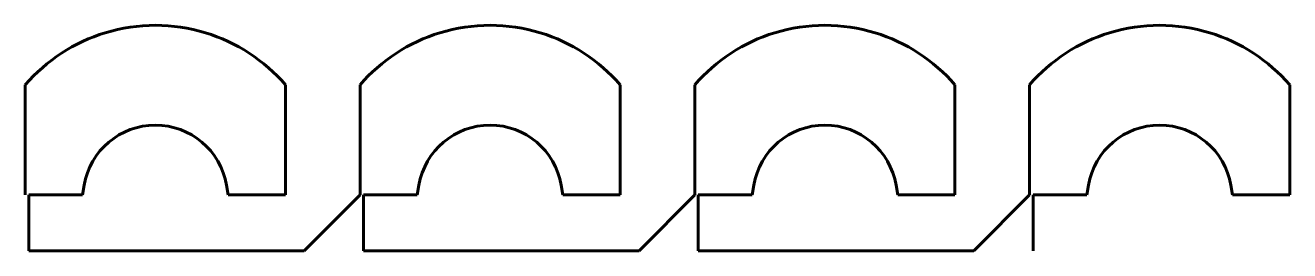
# Model space of a CAD drawing. Header units: millimetres. Extents: x -18 to 0.2, y -3 to 0.3.
import ezdxf

# ---------------------------------------------------------------- set-up
doc = ezdxf.new("R2010")
doc.units = ezdxf.units.MM
doc.linetypes.add('K5LT32768', pattern=[0])
doc.linetypes.add('K5LT_BASIC', pattern=[0])

msp = doc.modelspace()

# ---------------------------------------------------------------- linework, layer by layer
at = {"color": 5, "linetype": 'K5LT32768', "lineweight": 60}
for p, q in [((-17.965, -0.588), (-17.965, -2.165)), ((-14.235, -2.165), (-14.235, -0.588)), ((-13.165, -0.588), (-13.165, -2.165)), ((-9.435, -2.165), (-9.435, -0.588)), ((-8.365, -0.588), (-8.365, -2.165)), ((-4.635, -2.165), (-4.635, -0.588)), ((-3.565, -0.588), (-3.565, -2.165)), ((0.165, -2.165), (0.165, -0.588)), ((-17.915, -2.165), (-17.915, -2.965)), ((-17.915, -2.165), (-17.144, -2.165)), ((-17.144, -2.165), (-17.121, -2.028)), ((-15.079, -2.028), (-15.056, -2.165)), ((-15.056, -2.165), (-14.235, -2.165)), ((-13.165, -2.165), (-13.965, -2.965)), ((-13.115, -2.165), (-13.115, -2.965)), ((-13.115, -2.165), (-12.344, -2.165)), ((-12.344, -2.165), (-12.321, -2.028)), ((-10.279, -2.028), (-10.256, -2.165)), ((-10.256, -2.165), (-9.435, -2.165)), ((-8.365, -2.165), (-9.165, -2.965)), ((-8.315, -2.165), (-8.315, -2.965)), ((-8.315, -2.165), (-7.544, -2.165)), ((-7.544, -2.165), (-7.521, -2.028)), ((-5.479, -2.028), (-5.456, -2.165)), ((-5.456, -2.165), (-4.635, -2.165)), ((-3.565, -2.165), (-4.365, -2.965)), ((-3.515, -2.165), (-3.515, -2.965)), ((-3.515, -2.165), (-2.744, -2.165)), ((-2.744, -2.165), (-2.721, -2.028)), ((-0.679, -2.028), (-0.656, -2.165)), ((-0.656, -2.165), (0.165, -2.165))]:
    msp.add_line(p, q, dxfattribs=at)
at = {"color": 5, "linetype": 'K5LT_BASIC', "lineweight": 60}
for p, q in [((-17.915, -2.965), (-13.965, -2.965)), ((-13.115, -2.965), (-9.165, -2.965)), ((-8.315, -2.965), (-4.365, -2.965))]:
    msp.add_line(p, q, dxfattribs=at)
at = {"color": 5, "linetype": 'K5LT32768', "lineweight": 60}
for centre, radius, start, end in [((-16.1, -2.2), 2.465, 73.0426, 106.9574), ((-11.3, -2.2), 2.465, 73.0426, 106.9574), ((-6.5, -2.2), 2.465, 73.0426, 106.9574), ((-1.7, -2.2), 2.465, 73.0426, 106.9574), ((-16.1, -2.2), 2.465, 106.9574, 139.1647), ((-16.1, -2.2), 2.465, 40.8353, 73.0426), ((-11.3, -2.2), 2.465, 106.9574, 139.1647), ((-11.3, -2.2), 2.465, 40.8353, 73.0426), ((-6.5, -2.2), 2.465, 106.9574, 139.1647), ((-6.5, -2.2), 2.465, 40.8353, 73.0426), ((-1.7, -2.2), 2.465, 106.9574, 139.1647), ((-1.7, -2.2), 2.465, 40.8353, 73.0426), ((-16.1, -2.2), 1.035, 9.5941, 170.4059), ((-11.3, -2.2), 1.035, 9.5941, 170.4059), ((-6.5, -2.2), 1.035, 9.5941, 170.4059), ((-1.7, -2.2), 1.035, 9.5941, 170.4059)]:
    msp.add_arc(centre, radius, start, end, dxfattribs=at)

doc.saveas('drawing.dxf')
